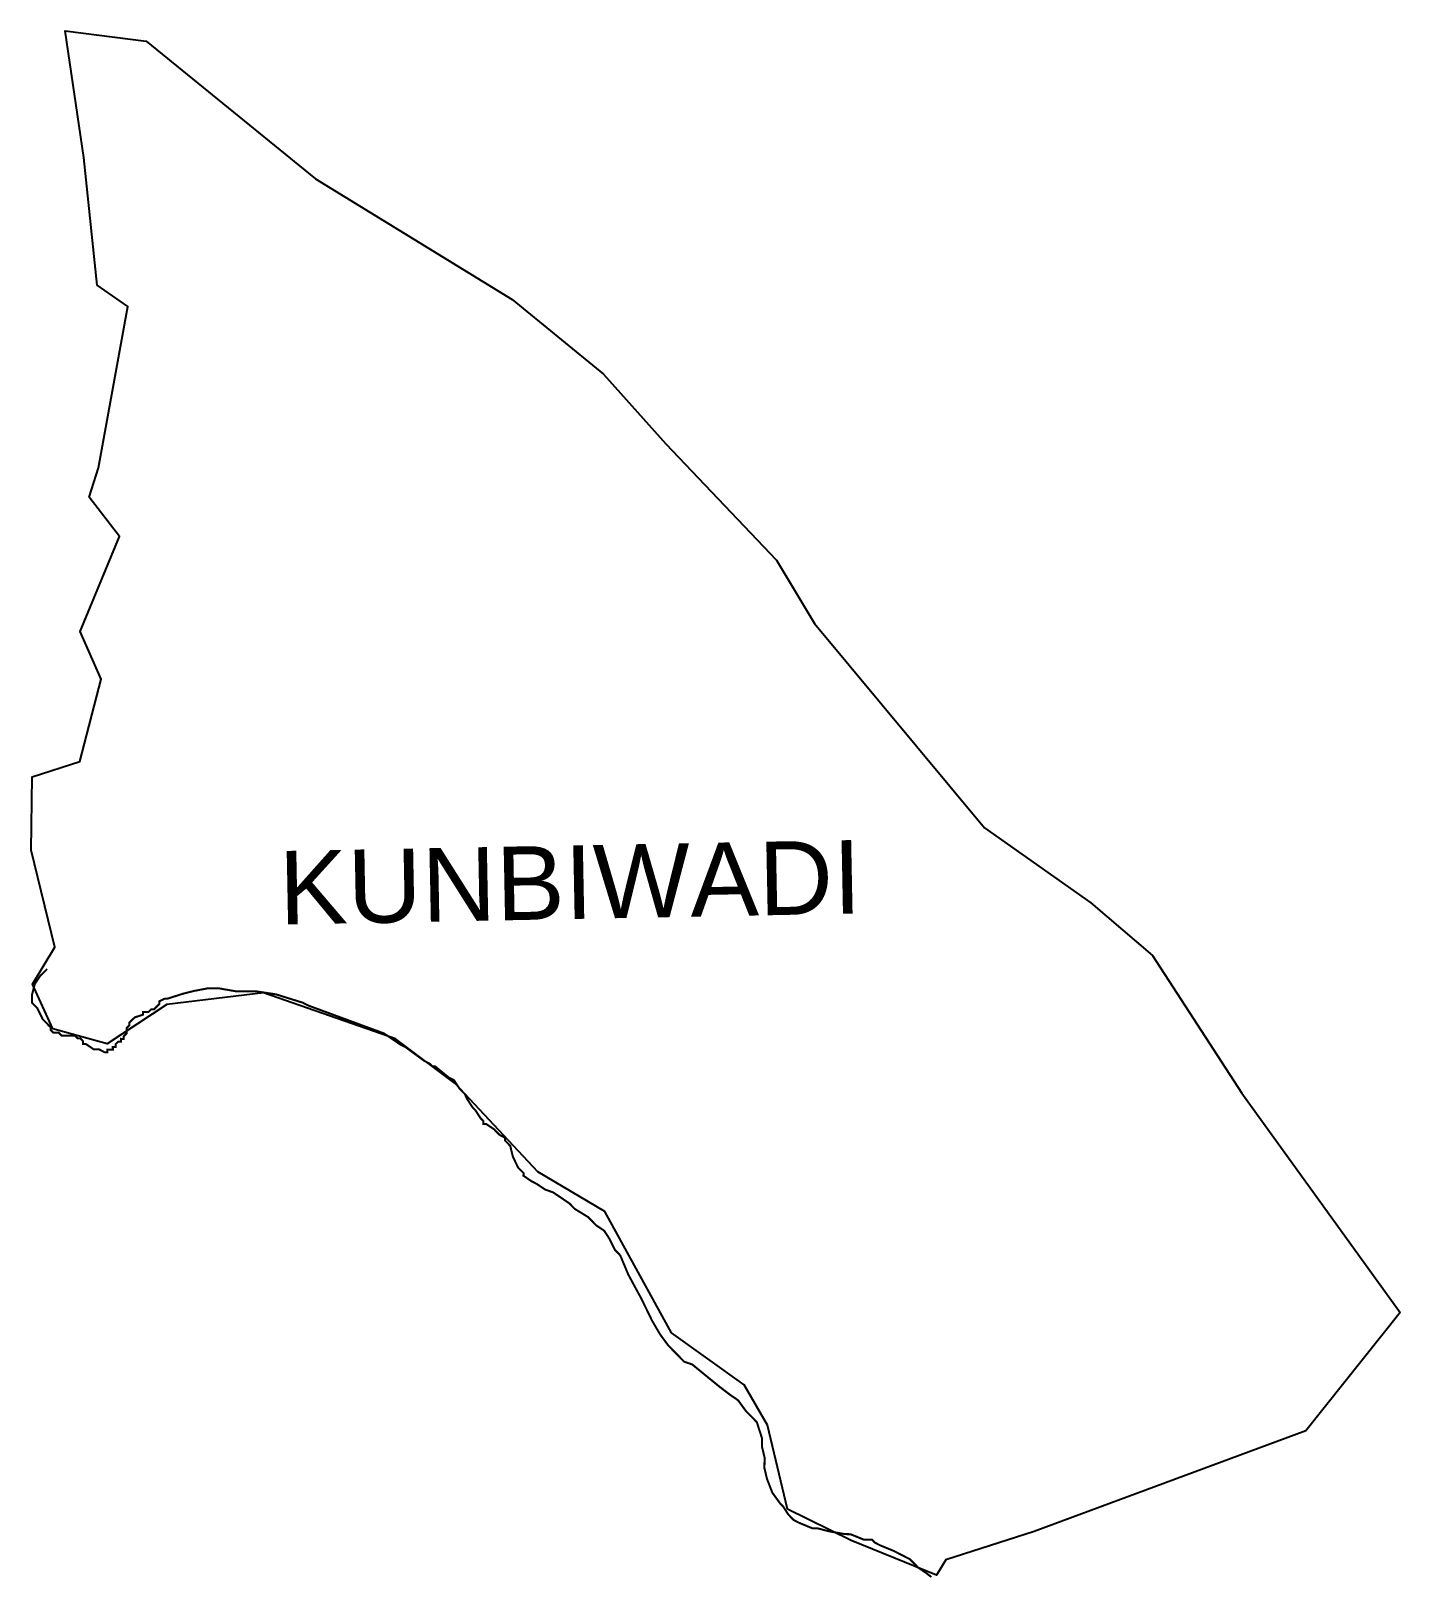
# Model space of a CAD drawing. Header units: metres. Extents: x 283367 to 285391, y 2014888 to 2017175.
import ezdxf

# ---------------------------------------------------------------- set-up
doc = ezdxf.new("R2010")
doc.units = ezdxf.units.M
for name, color, linetype in [('HIGH TIDE LINE', 6, 'Continuous'), ('village', 3, 'Continuous'), ('VILLAGE NAME', 250, 'Continuous')]:
    doc.layers.add(name, color=color, linetype=linetype)
doc.styles.get("Standard").update_dxf_attribs({"font": 'calibri.ttf'})

msp = doc.modelspace()

# ---------------------------------------------------------------- linework, layer by layer
at = {"layer": 'HIGH TIDE LINE', "lineweight": 0}
msp.add_lwpolyline([(284697.9, 2014889.8, 3, 3, 0), (284690, 2014895.9, 3, 3, 0), (284678.1, 2014904, 3, 3, 0), (284666.2, 2014916.1, 3, 3, 0), (284658.2, 2014920.2, 3, 3, 0), (284642.3, 2014928.4, 3, 3, 0), (284622.3, 2014936.6, 3, 3, 0), (284614.3, 2014940.7, 3, 3, 0), (284610.4, 2014944.8, 3, 3, 0), (284606.4, 2014944.8, 3, 3, 0), (284602.4, 2014944.8, 3, 3, 0), (284598.4, 2014944.9, 3, 3, 0), (284578.4, 2014953.1, 3, 3, 0), (284570.4, 2014953.2, 3, 3, 0), (284546.4, 2014957.4, 3, 3, 0), (284530.4, 2014961.6, 3, 3, 0), (284522.4, 2014961.7, 3, 3, 0), (284502.5, 2014969.9, 3, 3, 0), (284494.5, 2014974, 3, 3, 0), (284486.6, 2014982.1, 3, 3, 0), (284478.7, 2014994.2, 3, 3, 0), (284474.7, 2014998.2, 3, 3, 0), (284462.9, 2015014.4, 3, 3, 0), (284455.1, 2015034.5, 3, 3, 0), (284451.2, 2015050.5, 3, 3, 0), (284451.4, 2015066.6, 3, 3, 0), (284447.5, 2015082.6, 3, 3, 0), (284447.7, 2015094.6, 3, 3, 0), (284443.8, 2015106.7, 3, 3, 0), (284439.9, 2015118.8, 3, 3, 0), (284432, 2015126.9, 3, 3, 0), (284424, 2015134.9, 3, 3, 0), (284412.2, 2015151.1, 3, 3, 0), (284400.3, 2015159.2, 3, 3, 0), (284384.4, 2015171.4, 3, 3, 0), (284364.5, 2015187.6, 3, 3, 0), (284344.6, 2015203.9, 3, 3, 0), (284332.7, 2015208, 3, 3, 0), (284328.7, 2015212, 3, 3, 0), (284316.8, 2015224.2, 3, 3, 0), (284308.9, 2015232.3, 3, 3, 0), (284297, 2015248.4, 3, 3, 0), (284285.2, 2015268.6, 3, 3, 0), (284269.5, 2015300.8, 3, 3, 0), (284249.9, 2015337, 3, 3, 0), (284238.1, 2015365.2, 3, 3, 0), (284230.2, 2015373.3, 3, 3, 0), (284222.3, 2015389.4, 3, 3, 0), (284214.5, 2015401.5, 3, 3, 0), (284202.5, 2015409.6, 3, 3, 0), (284190.6, 2015421.8, 3, 3, 0), (284170.7, 2015434, 3, 3, 0), (284162.8, 2015442.1, 3, 3, 0), (284150.9, 2015450.2, 3, 3, 0), (284138.9, 2015458.3, 3, 3, 0), (284127, 2015462.5, 3, 3, 0), (284115, 2015470.6, 3, 3, 0), (284107.1, 2015474.7, 3, 3, 0), (284095.1, 2015482.8, 3, 3, 0), (284095.2, 2015486.8, 3, 3, 0), (284091.2, 2015490.9, 3, 3, 0), (284087.2, 2015494.9, 3, 3, 0), (284083.3, 2015503, 3, 3, 0), (284079.4, 2015511, 3, 3, 0), (284075.5, 2015527.1, 3, 3, 0), (284067.6, 2015535.2, 3, 3, 0), (284067.6, 2015539.2, 3, 3, 0), (284059.7, 2015543.3, 3, 3, 0), (284055.7, 2015547.3, 3, 3, 0), (284051.8, 2015551.4, 3, 3, 0), (284039.8, 2015559.5, 3, 3, 0), (284035.8, 2015559.5, 3, 3, 0), (284035.9, 2015563.6, 3, 3, 0), (284031.9, 2015567.6, 3, 3, 0), (284024, 2015579.7, 3, 3, 0), (284020, 2015583.7, 3, 3, 0), (284012.1, 2015595.8, 3, 3, 0), (284008.2, 2015603.9, 3, 3, 0), (284004.3, 2015607.9, 3, 3, 0), (284000.3, 2015612, 3, 3, 0), (283992.4, 2015624.1, 3, 3, 0), (283984.4, 2015628.2, 3, 3, 0), (283964.6, 2015644.4, 3, 3, 0), (283960.6, 2015644.4, 3, 3, 0), (283956.6, 2015648.5, 3, 3, 0), (283948.6, 2015652.6, 3, 3, 0), (283920.8, 2015672.9, 3, 3, 0), (283912.8, 2015677, 3, 3, 0), (283900.9, 2015685.1, 3, 3, 0), (283889, 2015693.2, 3, 3, 0), (283833.1, 2015713.8, 3, 3, 0), (283777.2, 2015734.4, 3, 3, 0), (283769.3, 2015738.5, 3, 3, 0), (283729.3, 2015751, 3, 3, 0), (283701.3, 2015755.2, 3, 3, 0), (283669.3, 2015755.6, 3, 3, 0), (283645.3, 2015759.8, 3, 3, 0), (283629.3, 2015760, 3, 3, 0), (283609.2, 2015756.2, 3, 3, 0), (283593.2, 2015752.3, 3, 3, 0), (283569, 2015744.6, 3, 3, 0), (283565, 2015744.6, 3, 3, 0), (283557, 2015740.7, 3, 3, 0), (283556.9, 2015736.7, 3, 3, 0), (283552.9, 2015732.7, 3, 3, 0), (283548.8, 2015728.7, 3, 3, 0), (283544.8, 2015728.8, 3, 3, 0), (283540.8, 2015724.8, 3, 3, 0), (283536.8, 2015724.9, 3, 3, 0), (283532.8, 2015724.9, 3, 3, 0), (283532.7, 2015720.9, 3, 3, 0), (283520.7, 2015717, 3, 3, 0), (283516.6, 2015713.1, 3, 3, 0), (283512.6, 2015709.1, 3, 3, 0), (283512.6, 2015705.1, 3, 3, 0), (283508.5, 2015701.1, 3, 3, 0), (283508.5, 2015697.1, 3, 3, 0), (283508.4, 2015693.1, 3, 3, 0), (283504.4, 2015689.1, 3, 3, 0), (283504.3, 2015685.1, 3, 3, 0), (283500.3, 2015685.2, 3, 3, 0), (283500.3, 2015681.2, 3, 3, 0), (283496.3, 2015681.2, 3, 3, 0), (283492.2, 2015677.2, 3, 3, 0), (283492.2, 2015673.2, 3, 3, 0), (283488.2, 2015673.3, 3, 3, 0), (283488.2, 2015669.3, 3, 3, 0), (283484.2, 2015669.3, 3, 3, 0), (283480.2, 2015669.4, 3, 3, 0), (283480.1, 2015665.3, 3, 3, 0), (283476.1, 2015665.4, 3, 3, 0), (283468.1, 2015669.5, 3, 3, 0), (283460.1, 2015669.6, 3, 3, 0), (283448.2, 2015677.7, 3, 3, 0), (283444.2, 2015677.7, 3, 3, 0), (283444.2, 2015681.7, 3, 3, 0), (283440.3, 2015685.8, 3, 3, 0), (283436.3, 2015685.8, 3, 3, 0), (283432.3, 2015689.9, 3, 3, 0), (283428.3, 2015689.9, 3, 3, 0), (283424.3, 2015690, 3, 3, 0), (283420.3, 2015690, 3, 3, 0), (283416.3, 2015690, 3, 3, 0), (283412.3, 2015690.1, 3, 3, 0), (283408.3, 2015694.1, 3, 3, 0), (283404.3, 2015694.2, 3, 3, 0), (283400.3, 2015694.2, 3, 3, 0), (283396.3, 2015698.2, 3, 3, 0), (283396.4, 2015702.3, 3, 3, 0), (283392.4, 2015706.3, 3, 3, 0), (283384.5, 2015714.4, 3, 3, 0), (283376.6, 2015730.5, 3, 3, 0), (283368.7, 2015738.6, 3, 3, 0), (283368.7, 2015742.6, 3, 3, 0), (283368.8, 2015746.6, 3, 3, 0), (283368.8, 2015750.6, 3, 3, 0), (283373, 2015766.6, 3, 3, 0), (283381.1, 2015778.5, 3, 3, 0), (283385.2, 2015782.5, 3, 3, 0), (283389.2, 2015786.5, 3, 3, 0), (283391.1, 2015788.3, 3, 3, 0)], format="xyseb", dxfattribs=at)
at = {"layer": 'village', "color": 3}
msp.add_polyline3d([(285390.6, 2015280.9, 0), (285251.2, 2015105.8, 0), (284849.9, 2014957.2, 0), (284719.2, 2014915.1, 0), (284705.4, 2014892.4, 0), (284579.5, 2014943.6, 0), (284485.5, 2014990.3, 0), (284455.5, 2015114.1, 0), (284421.3, 2015174, 0), (284314, 2015250.9, 0), (284215.2, 2015430.2, 0), (284116.2, 2015488.6, 0), (283994.3, 2015619.3, 0), (283906, 2015685.4, 0), (283711.1, 2015753, 0), (283568, 2015736, 0), (283479.9, 2015677.6, 0), (283399.7, 2015699.8, 0), (283369.6, 2015766.1, 0), (283402.6, 2015820.7, 0), (283367.3, 2015964, 0), (283369, 2016072.4, 0), (283439.5, 2016095.3, 0), (283470.9, 2016216.8, 0), (283439.8, 2016287.3, 0), (283498.2, 2016427.4, 0), (283453.3, 2016485.8, 0), (283466.9, 2016529.2, 0), (283510.5, 2016767.5, 0), (283464.9, 2016798.9, 0), (283445.2, 2016987.6, 0), (283417.6, 2017174.8, 0), (283537.4, 2017159.6, 0), (283787.7, 2016956.1, 0), (284078.2, 2016778, 0), (284213.4, 2016667.7, 0), (284305.5, 2016564.6, 0), (284468.9, 2016392.9, 0), (284525.1, 2016299, 0), (284776.2, 2015997.1, 0), (284933.6, 2015886, 0), (285024.7, 2015808.2, 0), (285156.7, 2015604.8, 0)], close=True, dxfattribs=at)

# ---------------------------------------------------------------- texts
at = {"layer": 'VILLAGE NAME', "insert": (283732.7, 2015962.7), "char_height": 108.748, "attachment_point": 1, "rotation": 1.1028}
msp.add_mtext_dynamic_manual_height_columns('{\\fArial|b0|i0|c0|p34;KUNBIWADI}', width=726.929, gutter_width=543.7, heights=[0], dxfattribs=at)

doc.saveas('drawing.dxf')
